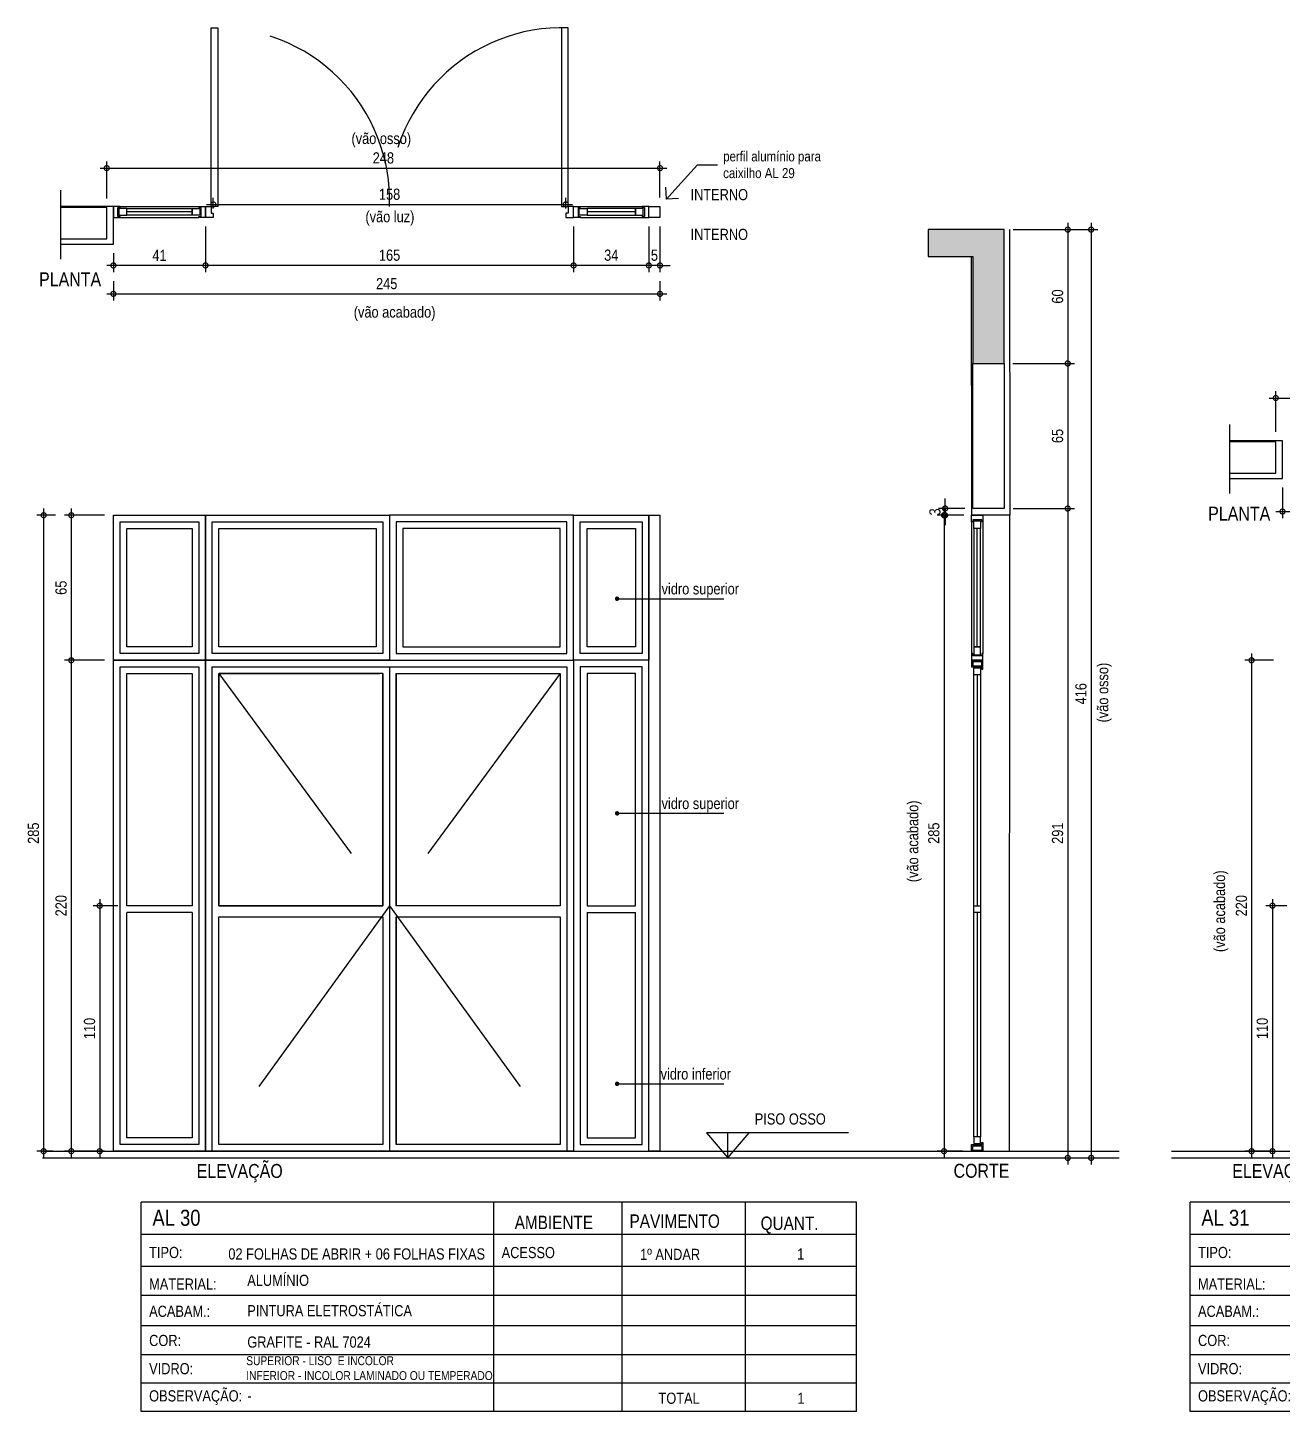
# Model space of a CAD drawing. Header units: metres. Extents: x 0 to 48.6, y -20.8 to 5.5.
# Drawn here: x 26.99 to 32.61, y -13.7 to -7.5 of the extents above; entities that cross this region are included whole.
import ezdxf
from ezdxf import colors
from ezdxf.entities.mleader import LeaderData, LeaderLine
from ezdxf.math import Vec2, Vec3

# ---------------------------------------------------------------- set-up
doc = ezdxf.new("R2010")
doc.units = ezdxf.units.M
doc.linetypes.add('DASHEDX2', pattern=[1.5, 1, -0.5])
for name, color, linetype in [('AR-CAIXILHO', 1, 'Continuous'), ('ARQ-ALV ACAB', 4, 'Continuous'), ('ARQ-ALV OSSO', 5, 'Continuous'), ('ARQ-AUX', 7, 'Continuous'), ('ARQ-AUX1', 1, 'Continuous'), ('ARQ-AUX2', 2, 'Continuous'), ('ARQ-CAX', 1, 'Continuous'), ('ARQ-CAX @ 1', 1, 'Continuous'), ('ARQ-DIM', 2, 'Continuous'), ('ARQ-ENCH', 1, 'Continuous'), ('ARQ-PRJ', 7, 'DASHEDX2'), ('ARQ-SIM', 1, 'Continuous'), ('ARQ-TXT', 2, 'Continuous'), ('ARQ-TXT01', 2, 'Continuous'), ('ES-CORTE', 2, 'Continuous')]:
    doc.layers.add(name, color=color, linetype=linetype)
doc.styles.add('Adesa', font='ARIALN.TTF')
doc.styles.add('ROMANS', font='romans', dxfattribs={"height": 0.2})
doc.dimstyles.new('1-25ARQ', dxfattribs={"dimscale": 0.25, "dimtxt": 0.2, "dimasz": 0.08, "dimexe": 0.16, "dimexo": 0.1, "dimgap": 0.1, "dimtad": 1, "dimzin": 4, "dimdsep": 46, "dimtxsty": 'ROMANS', "dimblk": 'DOT', "dimcen": 0.1, "dimclrd": 1, "dimclre": 1, "dimclrt": 3, "dimadec": 0, "dimazin": 0, "dimtfac": 1, "dimtix": 1, "dimtmove": 2, "dimatfit": 3, "dimldrblk": 'DOT', "dimfxl": 1, "dimtolj": 1, "dimtzin": 4, "dimlwd": -1, "dimlwe": -1, "dimarcsym": 0})
doc.dimstyles.new('ADESA 1-0025', dxfattribs={"dimtxt": 0.05, "dimasz": 0.045, "dimexe": 0.03, "dimexo": 0.04, "dimgap": 0.02, "dimtad": 1, "dimtoh": 1, "dimdec": 0, "dimlfac": 100, "dimzin": 4, "dimtxsty": 'Adesa', "dimblk": 'DOTSMALL', "dimcen": 1, "dimdle": 0.03, "dimclrd": 1, "dimclre": 1, "dimclrt": 256, "dimazin": 1, "dimtm": 1e-09, "dimtfac": 1, "dimtdec": 0, "dimtix": 1, "dimtmove": 2, "dimatfit": 0, "dimldrblk": 'DOTSMALL', "dimfxl": 0.8, "dimtvp": 2, "dimtolj": 1, "dimtzin": 0, "dimarcsym": 0})

# ---------------------------------------------------------------- blocks, each defined once
blk = doc.blocks.new('_DotSmall')
at = {"color": 0, "linetype": 'ByBlock', "const_width": 0.5}
blk.add_lwpolyline([(-0.0625, 0, 1), (0.0625, 0, 1)], format="xyb", close=True, dxfattribs=at)
blk = doc.blocks.new('*D468')
at = {"layer": 'ARQ-DIM', "color": 1, "lineweight": -2, "transparency": 16777216}
for p, q in [((31.4036, -8.4036), (31.6788, -8.4036)), ((31.6488, -8.3736), (31.6488, -9.0336)), ((31.403, -9.0036), (31.6788, -9.0036))]:
    blk.add_line(p, q, dxfattribs=at)
at = {"layer": 'ARQ-DIM', "color": 1, "lineweight": -2, "transparency": 16777216, "xscale": 0.045, "yscale": 0.045, "zscale": 0.045}
for p, rotation in [((31.6488, -8.4036), 90), ((31.6488, -9.0036), 270)]:
    blk.add_blockref('_DotSmall', p, dxfattribs=dict(at, rotation=rotation))
at = {"layer": 'ARQ-DIM', "transparency": 16777216, "insert": (31.6032, -8.7036), "char_height": 0.05, "attachment_point": 5, "rotation": 90, "style": 'Adesa'}
blk.add_mtext('\\A1;60', dxfattribs=at)
blk = doc.blocks.new('*D469')
at = {"layer": 'ARQ-DIM', "color": 1, "lineweight": -2, "transparency": 16777216}
for p, q in [((31.4037, -9.6536), (31.6788, -9.6536)), ((31.6488, -9.6236), (31.6488, -12.5936)), ((31.5309, -12.5636), (31.6788, -12.5636))]:
    blk.add_line(p, q, dxfattribs=at)
at = {"layer": 'ARQ-DIM', "color": 1, "lineweight": -2, "transparency": 16777216, "xscale": 0.045, "yscale": 0.045, "zscale": 0.045}
for p, rotation in [((31.6488, -9.6536), 90), ((31.6488, -12.5636), 270)]:
    blk.add_blockref('_DotSmall', p, dxfattribs=dict(at, rotation=rotation))
at = {"layer": 'ARQ-DIM', "transparency": 16777216, "insert": (31.6032, -11.1086), "char_height": 0.05, "attachment_point": 5, "rotation": 90, "style": 'Adesa'}
blk.add_mtext('\\A1;291', dxfattribs=at)
blk = doc.blocks.new('*D470')
at = {"layer": 'ARQ-DIM', "color": 1, "lineweight": -2, "transparency": 16777216}
for p, q in [((31.6809, -8.4036), (31.7836, -8.4036)), ((31.7536, -8.3736), (31.7536, -12.5936)), ((31.6448, -12.5636), (31.7836, -12.5636))]:
    blk.add_line(p, q, dxfattribs=at)
at = {"layer": 'ARQ-DIM', "color": 1, "lineweight": -2, "transparency": 16777216, "xscale": 0.045, "yscale": 0.045, "zscale": 0.045}
for p, rotation in [((31.7536, -8.4036), 90), ((31.7536, -12.5636), 270)]:
    blk.add_blockref('_DotSmall', p, dxfattribs=dict(at, rotation=rotation))
at = {"layer": 'ARQ-DIM', "transparency": 16777216, "insert": (31.708, -10.4836), "char_height": 0.05, "attachment_point": 5, "rotation": 90, "style": 'Adesa'}
blk.add_mtext('\\A1;416', dxfattribs=at)
blk = doc.blocks.new('*D471')
at = {"layer": 'ARQ-DIM', "color": 1, "lineweight": -2, "transparency": 16777216}
for p, q in [((31.0941, -9.6536), (31.0941, -12.5636)), ((31.178, -9.6836), (31.0641, -9.6836)), ((31.1774, -12.5336), (31.0641, -12.5336))]:
    blk.add_line(p, q, dxfattribs=at)
at = {"layer": 'ARQ-DIM', "color": 1, "lineweight": -2, "transparency": 16777216, "xscale": 0.045, "yscale": 0.045, "zscale": 0.045}
for p, rotation in [((31.0941, -9.6836), 90), ((31.0941, -12.5336), 270)]:
    blk.add_blockref('_DotSmall', p, dxfattribs=dict(at, rotation=rotation))
at = {"layer": 'ARQ-DIM', "transparency": 16777216, "insert": (31.0486, -11.1086), "char_height": 0.05, "attachment_point": 5, "rotation": 90, "style": 'Adesa'}
blk.add_mtext('\\A1;285', dxfattribs=at)
blk = doc.blocks.new('*D472')
at = {"layer": 'ARQ-DIM', "color": 1, "lineweight": -2, "transparency": 16777216}
for p, q in [((31.0991, -9.6536), (31.0991, -9.6086)), ((31.188, -9.6536), (31.0691, -9.6536)), ((31.0991, -9.6536), (31.0991, -9.6837)), ((31.183, -9.6837), (31.0691, -9.6837)), ((31.0991, -9.6837), (31.0991, -9.7287))]:
    blk.add_line(p, q, dxfattribs=at)
at = {"layer": 'ARQ-DIM', "color": 1, "lineweight": -2, "transparency": 16777216, "xscale": 0.045, "yscale": 0.045, "zscale": 0.045}
for p, rotation in [((31.0991, -9.6536), 270), ((31.0991, -9.6837), 90)]:
    blk.add_blockref('_DotSmall', p, dxfattribs=dict(at, rotation=rotation))
at = {"layer": 'ARQ-DIM', "transparency": 16777216, "insert": (31.0536, -9.6687), "char_height": 0.05, "attachment_point": 5, "rotation": 90, "style": 'Adesa'}
blk.add_mtext('\\A1;3', dxfattribs=at)
blk = doc.blocks.new('*D475')
at = {"layer": 'ARQ-DIM', "color": 1, "lineweight": -2, "transparency": 16777216}
for p, q in [((31.6488, -8.9736), (31.6488, -9.6836)), ((31.403, -9.0036), (31.6788, -9.0036)), ((31.4037, -9.6536), (31.6788, -9.6536))]:
    blk.add_line(p, q, dxfattribs=at)
at = {"layer": 'ARQ-DIM', "color": 1, "lineweight": -2, "transparency": 16777216, "xscale": 0.045, "yscale": 0.045, "zscale": 0.045}
for p, rotation in [((31.6488, -9.0036), 90), ((31.6488, -9.6536), 270)]:
    blk.add_blockref('_DotSmall', p, dxfattribs=dict(at, rotation=rotation))
at = {"layer": 'ARQ-DIM', "transparency": 16777216, "insert": (31.6032, -9.3286), "char_height": 0.05, "attachment_point": 5, "rotation": 90, "style": 'Adesa'}
blk.add_mtext('\\A1;65', dxfattribs=at)
blk = doc.blocks.new('*U446')
blk.add_line((0.795, 1.1), (0.06, 1.1, 0))
at = {"flags": 128}
for points in [[(0, 2.2), (1.65, 2.2), (1.65, 0), (0, 0), (0, 2.2)], [(0.06, 1.1), (0.06, 2.14), (0.7816, 2.14)], [(0.795, 2.14), (0.795, 1.1)], [(0.825, 2.17), (0.825, 0)], [(0.855, 2.14), (1.59, 2.14), (1.59, 1.1)], [(0.855, 2.14), (0.855, 1.1)], [(0.795, 0.03), (0.06, 0.03), (0.06, 1.05)], [(0.795, 1.05), (0.795, 0.03)], [(1.59, 1.05), (1.59, 0.03), (0.855, 0.03)], [(0.855, 1.05), (0.855, 0.03)]]:
    blk.add_lwpolyline(points, dxfattribs=at)
blk.add_lwpolyline([(0.03, 2.17), (1.62, 2.17), (1.62, 0), (0.03, 0)], close=True, dxfattribs=at)
at = {"lineweight": -2}
for points in [[(0.06, 1.1), (0.795, 1.1), (0.795, 2.14), (0.06, 2.14)], [(0.855, 2.14), (1.59, 2.14), (1.59, 1.1), (0.855, 1.1)], [(0.795, 0.03), (0.06, 0.03), (0.06, 1.05), (0.795, 1.05)], [(0.855, 1.05), (1.59, 1.05), (1.59, 0.03), (0.855, 0.03)]]:
    blk.add_lwpolyline(points, close=True, dxfattribs=at)
at = {"layer": 'ARQ-PRJ'}
for points in [[(0.06, 2.14), (0.8244, 1.1), (0.03, 0)], [(1.59, 2.14), (0.8244, 1.1), (1.62, 0)]]:
    blk.add_lwpolyline(points, dxfattribs=at)
blk = doc.blocks.new('*D473')
at = {"layer": 'ARQ-DIM', "color": 1, "lineweight": -2, "transparency": 16777216}
for p, q in [((27.3097, -11.4037), (27.3097, -12.5636)), ((27.3911, -11.4337), (27.2797, -11.4337)), ((27.3311, -12.5336), (27.2797, -12.5336))]:
    blk.add_line(p, q, dxfattribs=at)
at = {"layer": 'ARQ-DIM', "color": 1, "lineweight": -2, "transparency": 16777216, "xscale": 0.045, "yscale": 0.045, "zscale": 0.045}
for p, rotation in [((27.3097, -11.4337), 90), ((27.3097, -12.5336), 270)]:
    blk.add_blockref('_DotSmall', p, dxfattribs=dict(at, rotation=rotation))
at = {"layer": 'ARQ-DIM', "transparency": 16777216, "insert": (27.2642, -11.9837), "char_height": 0.05, "attachment_point": 5, "rotation": 90, "style": 'Adesa'}
blk.add_mtext('\\A1;110', dxfattribs=at)
blk = doc.blocks.new('*D474')
at = {"layer": 'ARQ-DIM', "color": 1, "lineweight": -2, "transparency": 16777216}
for p, q in [((27.3311, -10.3336), (27.1522, -10.3336)), ((27.1822, -10.3036), (27.1822, -12.5636)), ((27.3311, -12.5336), (27.1522, -12.5336))]:
    blk.add_line(p, q, dxfattribs=at)
at = {"layer": 'ARQ-DIM', "color": 1, "lineweight": -2, "transparency": 16777216, "xscale": 0.045, "yscale": 0.045, "zscale": 0.045}
for p, rotation in [((27.1822, -10.3336), 90), ((27.1822, -12.5336), 270)]:
    blk.add_blockref('_DotSmall', p, dxfattribs=dict(at, rotation=rotation))
at = {"layer": 'ARQ-DIM', "transparency": 16777216, "insert": (27.1366, -11.4336), "char_height": 0.05, "attachment_point": 5, "rotation": 90, "style": 'Adesa'}
blk.add_mtext('\\A1;220', dxfattribs=at)
blk = doc.blocks.new('*U445')
at = {"color": 7, "linetype": 'ByBlock', "ltscale": 0.5}
for p, q in [((-0.01, 2.1654), (-0.01, 0.0646)), ((-0.04, 0.0646), (-0.04, 1.07))]:
    blk.add_line(p, q, dxfattribs=at)
blk.add_lwpolyline([(-0.04, 1.1), (-0.04, 2.1354)], dxfattribs=at)
at = {"layer": 'AR-CAIXILHO'}
for p, q in [((-0.05, 2.1704, 0), (-0.005, 2.1704, 0)), ((-0.05, 2.1704, 0), (-0.005, 2.1704, 0)), ((-0.045, 2.195), (-0.005, 2.195)), ((-0.045, 2.195), (-0.045, 2.1754, 0)), ((-0.045, 2.1754, 0), (-0.005, 2.1754, 0)), ((-0.045, 2.1704, 0), (-0.005, 2.1704, 0)), ((-0.005, 2.1754, 0), (-0.005, 2.195)), ((-0.05, 0.0296, 0), (-0.005, 0.0296, 0)), ((-0.05, 0.0296, 0), (-0.005, 0.0296, 0)), ((-0.045, 0.0296, 0), (-0.005, 0.0296, 0)), ((-0.045, 0.005), (-0.045, 0.0246, 0)), ((-0.045, 0.0246, 0), (-0.005, 0.0246, 0)), ((-0.045, 0.005), (-0.005, 0.005)), ((-0.005, 0.0246, 0), (-0.005, 0.005))]:
    blk.add_line(p, q, dxfattribs=at)
for points in [[(0, 2.1604), (0, 2.2), (0, 2.2), (0, 2.2), (-0.05, 2.2), (-0.05, 2.2), (-0.05, 2.2), (-0.05, 2.1704), (-0.05, 2.1704), (-0.005, 2.1704), (-0.005, 2.1604), (0, 2.1604), (0, 2.1604), (0, 2.1604)], [(0, 0.0396), (0, 0), (0, 0), (0, 0), (-0.05, 0), (-0.05, 0), (-0.05, 0), (-0.05, 0.0296), (-0.05, 0.0296), (-0.005, 0.0296), (-0.005, 0.0396), (0, 0.0396), (0, 0.0396), (0, 0.0396)]]:
    blk.add_lwpolyline(points, dxfattribs=at)
at = {"layer": 'AR-CAIXILHO', "color": 1}
for points in [[(-0.04, 2.1654), (-0.01, 2.1654), (-0.01, 2.1354), (-0.04, 2.1354)], [(-0.04, 1.1), (-0.01, 1.1), (-0.01, 1.07), (-0.04, 1.07)], [(-0.04, 0.0346), (-0.01, 0.0346), (-0.01, 0.0646), (-0.04, 0.0646)]]:
    blk.add_lwpolyline(points, close=True, dxfattribs=at)
at = {"layer": 'ARQ-AUX'}
for points in [[(-0.025, 2.1354), (-0.025, 1.1)], [(-0.025, 1.07), (-0.025, 0.0646)]]:
    blk.add_lwpolyline(points, dxfattribs=at)
at = {"layer": 'ARQ-CAX'}
for points in [[(-0.04, 2.1654), (-0.01, 2.1654)], [(-0.04, 0.0346), (-0.01, 0.0346)]]:
    blk.add_lwpolyline(points, dxfattribs=at)
blk = doc.blocks.new('*U481')
at = {"layer": 'ARQ-CAX'}
for points in [[(0.4128, 0.045), (0, 0.045), (0, -2.155), (0.4128, -2.155)], [(0.3828, 0.015), (0.03, 0.015), (0.03, -2.125), (0.3828, -2.125)]]:
    blk.add_lwpolyline(points, close=True, dxfattribs=at)
for points in [[(0.3528, -1.055), (0.3528, -0.015), (0.06, -0.015), (0.06, -1.055)], [(0.06, -1.055), (0.3528, -1.055)], [(0.06, -1.085), (0.06, -2.095), (0.3528, -2.095), (0.3528, -1.085)], [(0.06, -1.085), (0.3528, -1.085)]]:
    blk.add_lwpolyline(points, dxfattribs=at)
blk = doc.blocks.new('_Dot')
at = {"color": 0, "linetype": 'ByBlock', "lineweight": -2}
blk.add_line((-0.5, 0), (-1, 0), dxfattribs=at)
at = {"color": 0, "linetype": 'ByBlock', "const_width": 0.5}
blk.add_lwpolyline([(-0.25, 0, 1), (0.25, 0, 1)], format="xyb", close=True, dxfattribs=at)
blk = doc.blocks.new('*D464')
at = {"layer": 'ARQ-DIM', "color": 1, "lineweight": -2, "transparency": 16777216}
for p, q in [((29.771, -8.3895), (29.771, -8.5942)), ((29.821, -8.3895), (29.821, -8.5942)), ((29.771, -8.5642), (29.726, -8.5642)), ((29.821, -8.5642), (29.771, -8.5642)), ((29.821, -8.5642), (29.866, -8.5642))]:
    blk.add_line(p, q, dxfattribs=at)
at = {"layer": 'ARQ-DIM', "color": 1, "lineweight": -2, "transparency": 16777216, "xscale": 0.045, "yscale": 0.045, "zscale": 0.045}
blk.add_blockref('_DotSmall', (29.771, -8.5642), dxfattribs=at)
at = {"layer": 'ARQ-DIM', "color": 1, "lineweight": -2, "transparency": 16777216, "xscale": 0.045, "yscale": 0.045, "zscale": 0.045, "rotation": 180}
blk.add_blockref('_DotSmall', (29.821, -8.5642), dxfattribs=at)
at = {"layer": 'ARQ-DIM', "transparency": 16777216, "insert": (29.796, -8.5187), "char_height": 0.05, "attachment_point": 5, "style": 'Adesa'}
blk.add_mtext('\\A1;5', dxfattribs=at)
blk = doc.blocks.new('*D465')
at = {"layer": 'ARQ-DIM', "color": 1, "lineweight": -2, "transparency": 16777216}
for p, q in [((29.4339, -8.3895), (29.4339, -8.5942)), ((29.771, -8.3895), (29.771, -8.5942)), ((29.801, -8.5642), (29.4039, -8.5642))]:
    blk.add_line(p, q, dxfattribs=at)
at = {"layer": 'ARQ-DIM', "color": 1, "lineweight": -2, "transparency": 16777216, "xscale": 0.045, "yscale": 0.045, "zscale": 0.045, "rotation": 180}
blk.add_blockref('_DotSmall', (29.4339, -8.5642), dxfattribs=at)
at = {"layer": 'ARQ-DIM', "color": 1, "lineweight": -2, "transparency": 16777216, "xscale": 0.045, "yscale": 0.045, "zscale": 0.045}
blk.add_blockref('_DotSmall', (29.771, -8.5642), dxfattribs=at)
at = {"layer": 'ARQ-DIM', "transparency": 16777216, "insert": (29.6025, -8.5186), "char_height": 0.05, "attachment_point": 5, "style": 'Adesa'}
blk.add_mtext('\\A1;34', dxfattribs=at)
blk = doc.blocks.new('*D466')
at = {"layer": 'ARQ-DIM', "color": 1, "lineweight": -2, "transparency": 16777216}
for p, q in [((27.7839, -8.3895), (27.7839, -8.5942)), ((29.4339, -8.3895), (29.4339, -8.5942)), ((29.4639, -8.5642), (27.7539, -8.5642))]:
    blk.add_line(p, q, dxfattribs=at)
at = {"layer": 'ARQ-DIM', "color": 1, "lineweight": -2, "transparency": 16777216, "xscale": 0.045, "yscale": 0.045, "zscale": 0.045, "rotation": 180}
blk.add_blockref('_DotSmall', (27.7839, -8.5642), dxfattribs=at)
at = {"layer": 'ARQ-DIM', "color": 1, "lineweight": -2, "transparency": 16777216, "xscale": 0.045, "yscale": 0.045, "zscale": 0.045}
blk.add_blockref('_DotSmall', (29.4339, -8.5642), dxfattribs=at)
at = {"layer": 'ARQ-DIM', "transparency": 16777216, "insert": (28.6089, -8.5186), "char_height": 0.05, "attachment_point": 5, "style": 'Adesa'}
blk.add_mtext('\\A1;165', dxfattribs=at)
blk = doc.blocks.new('*D476')
at = {"layer": 'ARQ-DIM', "color": 1, "lineweight": -2, "transparency": 16777216}
for p, q in [((27.7839, -8.3895), (27.7839, -8.5942)), ((27.3711, -8.5095), (27.3711, -8.5942)), ((27.8139, -8.5642), (27.3411, -8.5642))]:
    blk.add_line(p, q, dxfattribs=at)
at = {"layer": 'ARQ-DIM', "color": 1, "lineweight": -2, "transparency": 16777216, "xscale": 0.045, "yscale": 0.045, "zscale": 0.045, "rotation": 180}
blk.add_blockref('_DotSmall', (27.3711, -8.5642), dxfattribs=at)
at = {"layer": 'ARQ-DIM', "color": 1, "lineweight": -2, "transparency": 16777216, "xscale": 0.045, "yscale": 0.045, "zscale": 0.045}
blk.add_blockref('_DotSmall', (27.7839, -8.5642), dxfattribs=at)
at = {"layer": 'ARQ-DIM', "transparency": 16777216, "insert": (27.5775, -8.5191), "char_height": 0.05, "attachment_point": 5, "style": 'Adesa'}
blk.add_mtext('\\A1;41', dxfattribs=at)
blk = doc.blocks.new('*D467')
at = {"layer": 'ARQ-DIM', "color": 1, "lineweight": -2, "transparency": 16777216}
for p, q in [((27.3711, -8.6342), (27.3711, -8.7216)), ((29.821, -8.6342), (29.821, -8.7216)), ((27.3411, -8.6916), (29.851, -8.6916))]:
    blk.add_line(p, q, dxfattribs=at)
at = {"layer": 'ARQ-DIM', "color": 1, "lineweight": -2, "transparency": 16777216, "xscale": 0.045, "yscale": 0.045, "zscale": 0.045, "rotation": 180}
blk.add_blockref('_DotSmall', (27.3711, -8.6916), dxfattribs=at)
at = {"layer": 'ARQ-DIM', "color": 1, "lineweight": -2, "transparency": 16777216, "xscale": 0.045, "yscale": 0.045, "zscale": 0.045}
blk.add_blockref('_DotSmall', (29.821, -8.6916), dxfattribs=at)
at = {"layer": 'ARQ-DIM', "transparency": 16777216, "insert": (28.5961, -8.646), "char_height": 0.05, "attachment_point": 5, "style": 'Adesa'}
blk.add_mtext('\\A1;245', dxfattribs=at)
blk = doc.blocks.new('*D463')
at = {"layer": 'ARQ-DIM', "color": 1, "lineweight": -2, "transparency": 16777216}
for p, q in [((27.7889, -8.2909), (29.4289, -8.2909)), ((27.8189, -8.3095), (27.8189, -8.2609)), ((29.3989, -8.3095), (29.3989, -8.2609))]:
    blk.add_line(p, q, dxfattribs=at)
at = {"layer": 'ARQ-DIM', "color": 1, "lineweight": -2, "transparency": 16777216, "xscale": 0.045, "yscale": 0.045, "zscale": 0.045, "rotation": 180}
blk.add_blockref('_DotSmall', (27.8189, -8.2909), dxfattribs=at)
at = {"layer": 'ARQ-DIM', "color": 1, "lineweight": -2, "transparency": 16777216, "xscale": 0.045, "yscale": 0.045, "zscale": 0.045}
blk.add_blockref('_DotSmall', (29.3989, -8.2909), dxfattribs=at)
at = {"layer": 'ARQ-DIM', "transparency": 16777216, "insert": (28.6089, -8.2454), "char_height": 0.05, "attachment_point": 5, "style": 'Adesa'}
blk.add_mtext('\\A1;158', dxfattribs=at)
blk = doc.blocks.new('*D477')
at = {"layer": 'ARQ-DIM', "color": 1, "lineweight": -2, "transparency": 16777216}
for p, q in [((27.3411, -8.2645), (27.3411, -8.0981)), ((29.821, -8.2595), (29.821, -8.0981)), ((27.3111, -8.1281), (29.851, -8.1281))]:
    blk.add_line(p, q, dxfattribs=at)
at = {"layer": 'ARQ-DIM', "color": 1, "lineweight": -2, "transparency": 16777216, "xscale": 0.045, "yscale": 0.045, "zscale": 0.045, "rotation": 180}
blk.add_blockref('_DotSmall', (27.3411, -8.1281), dxfattribs=at)
at = {"layer": 'ARQ-DIM', "color": 1, "lineweight": -2, "transparency": 16777216, "xscale": 0.045, "yscale": 0.045, "zscale": 0.045}
blk.add_blockref('_DotSmall', (29.821, -8.1281), dxfattribs=at)
at = {"layer": 'ARQ-DIM', "transparency": 16777216, "insert": (28.5811, -8.0826), "char_height": 0.05, "attachment_point": 5, "style": 'Adesa'}
blk.add_mtext('\\A1;248', dxfattribs=at)
blk = doc.blocks.new('*U444')
at = {"layer": 'ARQ-CAX'}
for points in [[(0.3371, 0.045), (0, 0.045), (0, -2.155), (0.3371, -2.155)], [(0.3071, 0.015), (0.03, 0.015), (0.03, -2.125), (0.3071, -2.125)]]:
    blk.add_lwpolyline(points, close=True, dxfattribs=at)
for points in [[(0.2771, -1.055), (0.2771, -0.015), (0.06, -0.015), (0.06, -1.055)], [(0.06, -1.055), (0.2771, -1.055)], [(0.06, -1.085), (0.06, -2.095), (0.2771, -2.095), (0.2771, -1.085)], [(0.06, -1.085), (0.2771, -1.085)]]:
    blk.add_lwpolyline(points, dxfattribs=at)
blk = doc.blocks.new('_Open90')
at = {"color": 0, "linetype": 'ByBlock', "lineweight": -2}
for p, q in [((0, 0), (-1, 0)), ((-0.5, 0.5), (0, 0)), ((0, 0), (-0.5, -0.5))]:
    blk.add_line(p, q, dxfattribs=at)
blk = doc.blocks.new('*U462')
at = {"color": 0, "linetype": 'ByBlock', "ltscale": 0.5}
for points in [[(0.02, -0.045), (0.02, -0.045), (0.02, -0.045), (0.02, -0.045), (0.02, -0.045), (0.02, -0.045), (0.02, -0.045), (0.02, -0.045), (0.02, -0.045), (0.03, -0.045), (0.03, -0.05), (0, -0.05), (0, 0), (0.03, 0), (0.03, -0.005), (0.02, -0.005), (0.02, -0.045)], [(0.63, -0.045), (0.63, -0.045), (0.63, -0.045), (0.63, -0.045), (0.63, -0.045), (0.63, -0.045), (0.63, -0.045), (0.63, -0.045), (0.63, -0.045), (0.62, -0.045), (0.62, -0.05), (0.65, -0.05), (0.65, 0), (0.62, 0), (0.62, -0.005), (0.63, -0.005), (0.63, -0.045)], [(0.025, -0.01), (0.06, -0.01), (0.06, -0.04), (0.025, -0.04)], [(0.625, -0.01), (0.59, -0.01), (0.59, -0.04), (0.625, -0.04)]]:
    blk.add_lwpolyline(points, close=True, dxfattribs=at)
at = {"color": 8, "linetype": 'ByBlock', "ltscale": 0.5}
for points in [[(0.62, 0), (0.03, 0)], [(0.62, -0.05), (0.03, -0.05)]]:
    blk.add_lwpolyline(points, dxfattribs=at)
at = {"color": 7, "linetype": 'ByBlock', "ltscale": 0.5}
blk.add_lwpolyline([(0.59, -0.01), (0.59, -0.04), (0.06, -0.04), (0.06, -0.01)], close=True, dxfattribs=at)
blk.add_lwpolyline([(0.06, -0.025), (0.59, -0.025)], dxfattribs=at)
blk = doc.blocks.new('*D478')
at = {"layer": 'ARQ-DIM', "color": 1, "lineweight": -2, "transparency": 16777216}
for p, q in [((27.1822, -9.6536), (27.1822, -10.3636)), ((27.3311, -9.6836), (27.1522, -9.6836)), ((27.3311, -10.3336), (27.1522, -10.3336))]:
    blk.add_line(p, q, dxfattribs=at)
at = {"layer": 'ARQ-DIM', "color": 1, "lineweight": -2, "transparency": 16777216, "xscale": 0.045, "yscale": 0.045, "zscale": 0.045}
for p, rotation in [((27.1822, -9.6836), 90), ((27.1822, -10.3336), 270)]:
    blk.add_blockref('_DotSmall', p, dxfattribs=dict(at, rotation=rotation))
at = {"layer": 'ARQ-DIM', "transparency": 16777216, "insert": (27.1366, -10.0086), "char_height": 0.05, "attachment_point": 5, "rotation": 90, "style": 'Adesa'}
blk.add_mtext('\\A1;65', dxfattribs=at)
blk = doc.blocks.new('*D479')
at = {"layer": 'ARQ-DIM', "color": 1, "lineweight": -2, "transparency": 16777216}
for p, q in [((27.0584, -9.6536), (27.0584, -12.5636)), ((27.1122, -9.6836), (27.0284, -9.6836)), ((27.0999, -12.5336), (27.0284, -12.5336))]:
    blk.add_line(p, q, dxfattribs=at)
at = {"layer": 'ARQ-DIM', "color": 1, "lineweight": -2, "transparency": 16777216, "xscale": 0.045, "yscale": 0.045, "zscale": 0.045}
for p, rotation in [((27.0584, -9.6836), 90), ((27.0584, -12.5336), 270)]:
    blk.add_blockref('_DotSmall', p, dxfattribs=dict(at, rotation=rotation))
at = {"layer": 'ARQ-DIM', "transparency": 16777216, "insert": (27.0128, -11.1086), "char_height": 0.05, "attachment_point": 5, "rotation": 90, "style": 'Adesa'}
blk.add_mtext('\\A1;285', dxfattribs=at)
blk = doc.blocks.new('*U429')
for points in [[(0, -0.17), (0.025, -0.17), (0.025, -0.14), (0.035, -0.14), (0.035, -0.12), (0, -0.12), (0, -0.17)], [(1.65, -0.17), (1.625, -0.17), (1.625, -0.14), (1.615, -0.14), (1.615, -0.12), (1.65, -0.12), (1.65, -0.17)], [(0.025, -0.17), (0.025, -0.97), (0.055, -0.97), (0.055, -0.17)], [(1.625, -0.17), (1.625, -0.9702), (1.595, -0.9702), (1.595, -0.17)]]:
    blk.add_lwpolyline(points, close=True)
at = {"layer": 'ARQ-PRJ'}
for centre, start, end in [((0.0505, -0.1958), 268.11777, 1.90745), ((1.5995, -0.1958), 178.09255, 271.88223)]:
    blk.add_arc(centre, 0.775, start, end, dxfattribs=at)
blk = doc.blocks.new('*U480')
at = {"color": 0, "linetype": 'ByBlock', "ltscale": 0.5}
for points in [[(0.02, -0.045), (0.02, -0.045), (0.02, -0.045), (0.02, -0.045), (0.02, -0.045), (0.02, -0.045), (0.02, -0.045), (0.02, -0.045), (0.02, -0.045), (0.03, -0.045), (0.03, -0.05), (0, -0.05), (0, 0), (0.03, 0), (0.03, -0.005), (0.02, -0.005), (0.02, -0.045)], [(0.3928, -0.045), (0.3928, -0.045), (0.3928, -0.045), (0.3928, -0.045), (0.3928, -0.045), (0.3928, -0.045), (0.3928, -0.045), (0.3928, -0.045), (0.3928, -0.045), (0.3828, -0.045), (0.3828, -0.05), (0.4128, -0.05), (0.4128, 0), (0.3828, 0), (0.3828, -0.005), (0.3928, -0.005), (0.3928, -0.045)], [(0.025, -0.01), (0.06, -0.01), (0.06, -0.04), (0.025, -0.04)], [(0.3878, -0.01), (0.3528, -0.01), (0.3528, -0.04), (0.3878, -0.04)]]:
    blk.add_lwpolyline(points, close=True, dxfattribs=at)
at = {"color": 8, "linetype": 'ByBlock', "ltscale": 0.5}
for points in [[(0.3828, 0), (0.03, 0)], [(0.3828, -0.05), (0.03, -0.05)]]:
    blk.add_lwpolyline(points, dxfattribs=at)
at = {"color": 7, "linetype": 'ByBlock', "ltscale": 0.5}
blk.add_lwpolyline([(0.3528, -0.01), (0.3528, -0.04), (0.06, -0.04), (0.06, -0.01)], close=True, dxfattribs=at)
blk.add_lwpolyline([(0.06, -0.025), (0.3528, -0.025)], dxfattribs=at)
blk = doc.blocks.new('*U428')
at = {"color": 0, "linetype": 'ByBlock', "ltscale": 0.5}
for points in [[(0.02, -0.045), (0.02, -0.045), (0.02, -0.045), (0.02, -0.045), (0.02, -0.045), (0.02, -0.045), (0.02, -0.045), (0.02, -0.045), (0.02, -0.045), (0.03, -0.045), (0.03, -0.05), (0, -0.05), (0, 0), (0.03, 0), (0.03, -0.005), (0.02, -0.005), (0.02, -0.045)], [(0.3171, -0.045), (0.3171, -0.045), (0.3171, -0.045), (0.3171, -0.045), (0.3171, -0.045), (0.3171, -0.045), (0.3171, -0.045), (0.3171, -0.045), (0.3171, -0.045), (0.3071, -0.045), (0.3071, -0.05), (0.3371, -0.05), (0.3371, 0), (0.3071, 0), (0.3071, -0.005), (0.3171, -0.005), (0.3171, -0.045)], [(0.025, -0.01), (0.06, -0.01), (0.06, -0.04), (0.025, -0.04)], [(0.3121, -0.01), (0.2771, -0.01), (0.2771, -0.04), (0.3121, -0.04)]]:
    blk.add_lwpolyline(points, close=True, dxfattribs=at)
at = {"color": 8, "linetype": 'ByBlock', "ltscale": 0.5}
for points in [[(0.3071, 0), (0.03, 0)], [(0.3071, -0.05), (0.03, -0.05)]]:
    blk.add_lwpolyline(points, dxfattribs=at)
at = {"color": 7, "linetype": 'ByBlock', "ltscale": 0.5}
blk.add_lwpolyline([(0.2771, -0.01), (0.2771, -0.04), (0.06, -0.04), (0.06, -0.01)], close=True, dxfattribs=at)
blk.add_lwpolyline([(0.06, -0.025), (0.2771, -0.025)], dxfattribs=at)
blk = doc.blocks.new('*D487')
at = {"layer": 'ARQ-DIM', "color": 1, "lineweight": -2, "transparency": 16777216}
for p, q in [((32.6113, -9.5595), (32.6113, -9.697)), ((33.3813, -9.5595), (33.3813, -9.697)), ((32.5813, -9.667), (33.4113, -9.667))]:
    blk.add_line(p, q, dxfattribs=at)
at = {"layer": 'ARQ-DIM', "color": 1, "lineweight": -2, "transparency": 16777216, "xscale": 0.045, "yscale": 0.045, "zscale": 0.045, "rotation": 180}
blk.add_blockref('_DotSmall', (32.6113, -9.667), dxfattribs=at)
at = {"layer": 'ARQ-DIM', "color": 1, "lineweight": -2, "transparency": 16777216, "xscale": 0.045, "yscale": 0.045, "zscale": 0.045}
blk.add_blockref('_DotSmall', (33.3813, -9.667), dxfattribs=at)
at = {"layer": 'ARQ-DIM', "transparency": 16777216, "insert": (32.9963, -9.622), "char_height": 0.05, "attachment_point": 5, "style": 'Adesa'}
blk.add_mtext('\\A1;77', dxfattribs=at)
blk = doc.blocks.new('*D488')
at = {"layer": 'ARQ-DIM', "color": 1, "lineweight": -2, "transparency": 16777216}
for p, q in [((32.5513, -9.1583), (33.4413, -9.1583)), ((32.5813, -9.3095), (32.5813, -9.1283)), ((33.4113, -9.3145), (33.4113, -9.1283))]:
    blk.add_line(p, q, dxfattribs=at)
at = {"layer": 'ARQ-DIM', "color": 1, "lineweight": -2, "transparency": 16777216, "xscale": 0.045, "yscale": 0.045, "zscale": 0.045, "rotation": 180}
blk.add_blockref('_DotSmall', (32.5813, -9.1583), dxfattribs=at)
at = {"layer": 'ARQ-DIM', "color": 1, "lineweight": -2, "transparency": 16777216, "xscale": 0.045, "yscale": 0.045, "zscale": 0.045}
blk.add_blockref('_DotSmall', (33.4113, -9.1583), dxfattribs=at)
at = {"layer": 'ARQ-DIM', "transparency": 16777216, "insert": (32.9963, -9.1128), "char_height": 0.05, "attachment_point": 5, "style": 'Adesa'}
blk.add_mtext('\\A1;83', dxfattribs=at)
blk = doc.blocks.new('*D490')
at = {"layer": 'ARQ-DIM', "color": 1, "lineweight": -2, "transparency": 16777216}
for p, q in [((32.5713, -10.3336), (32.4428, -10.3336)), ((32.4728, -10.3036), (32.4728, -12.5636)), ((32.5713, -12.5336), (32.4428, -12.5336))]:
    blk.add_line(p, q, dxfattribs=at)
at = {"layer": 'ARQ-DIM', "color": 1, "lineweight": -2, "transparency": 16777216, "xscale": 0.045, "yscale": 0.045, "zscale": 0.045}
for p, rotation in [((32.4728, -10.3336), 90), ((32.4728, -12.5336), 270)]:
    blk.add_blockref('_DotSmall', p, dxfattribs=dict(at, rotation=rotation))
at = {"layer": 'ARQ-DIM', "transparency": 16777216, "insert": (32.4272, -11.4336), "char_height": 0.05, "attachment_point": 5, "rotation": 90, "style": 'Adesa'}
blk.add_mtext('\\A1;220', dxfattribs=at)
blk = doc.blocks.new('*D491')
at = {"layer": 'ARQ-DIM', "color": 1, "lineweight": -2, "transparency": 16777216}
for p, q in [((32.5664, -11.4036), (32.5664, -12.5636)), ((32.6313, -11.4336), (32.5364, -11.4336)), ((32.5713, -12.5336), (32.5364, -12.5336))]:
    blk.add_line(p, q, dxfattribs=at)
at = {"layer": 'ARQ-DIM', "color": 1, "lineweight": -2, "transparency": 16777216, "xscale": 0.045, "yscale": 0.045, "zscale": 0.045}
for p, rotation in [((32.5664, -11.4336), 90), ((32.5664, -12.5336), 270)]:
    blk.add_blockref('_DotSmall', p, dxfattribs=dict(at, rotation=rotation))
at = {"layer": 'ARQ-DIM', "transparency": 16777216, "insert": (32.5209, -11.9836), "char_height": 0.05, "attachment_point": 5, "rotation": 90, "style": 'Adesa'}
blk.add_mtext('\\A1;110', dxfattribs=at)
blk = doc.blocks.new('ALUMINIO')
h = blk.add_hatch(color=8)
h.dxf.hatch_style = 1
h.paths.add_polyline_path([(31.223, -9.0036), (31.363, -9.0036), (31.363, -8.4036), (31.023, -8.4036), (31.023, -8.5236), (31.223, -8.5236)])
at = {"color": 8}
blk.add_line((31.023, -8.4036), (31.023, -8.5236), dxfattribs=at)
at = {"layer": 'ARQ-ALV ACAB', "ltscale": 0.05}
for p, q in [((27.0526, -12.5336), (31.8791, -12.5336)), ((32.1135, -12.5336), (35.3626, -12.5336))]:
    blk.add_line(p, q, dxfattribs=at)
for points in [[(27.1365, -8.4695), (27.3711, -8.4695), (27.3711, -8.2995), (27.1354, -8.2995)], [(32.3767, -9.5195), (32.6113, -9.5195), (32.6113, -9.3495), (32.3756, -9.3495)]]:
    blk.add_lwpolyline(points, dxfattribs=at)
at = {"layer": 'ARQ-ALV ACAB'}
blk.add_lwpolyline([(31.388, -8.4036), (31.3887, -9.6836), (31.2187, -9.6836), (31.218, -8.5236)], dxfattribs=at)
at = {"layer": 'ARQ-ALV OSSO', "ltscale": 0.05}
for points in [[(27.1365, -8.4445), (27.3411, -8.4445), (27.3411, -8.3045), (27.1365, -8.3045)], [(32.3767, -9.4945), (32.5813, -9.4945), (32.5813, -9.3545), (32.3767, -9.3545)]]:
    blk.add_lwpolyline(points, dxfattribs=at)
at = {"layer": 'ARQ-ALV OSSO'}
blk.add_lwpolyline([(31.363, -9.0036), (31.3637, -9.6536), (31.2237, -9.6536), (31.223, -9.0036)], dxfattribs=at)
at = {"layer": 'ARQ-AUX'}
blk.add_lwpolyline([(31.388, -12.5336), (31.3887, -9.6836)], dxfattribs=at)
at = {"layer": 'ARQ-AUX1'}
blk.add_lwpolyline([(29.771, -9.6836), (29.821, -9.6836), (29.821, -12.5336), (29.771, -12.5336)], close=True, dxfattribs=at)
at = {"layer": 'ARQ-AUX2'}
blk.add_lwpolyline([(31.023, -8.5236), (31.223, -8.5236), (31.223, -9.0036), (31.363, -9.0036), (31.363, -8.4036), (31.023, -8.4036)], dxfattribs=at)
at = {"layer": 'ARQ-CAX'}
for points in [[(29.821, -8.3495), (29.771, -8.3495), (29.771, -8.2995), (29.821, -8.2995)], [(27.3711, -9.6836), (27.7839, -9.6836), (27.7839, -10.3336), (27.3711, -10.3336)], [(27.4011, -9.7136), (27.7539, -9.7136), (27.7539, -10.3036), (27.4011, -10.3036)], [(27.7839, -9.6836), (28.6089, -9.6836), (28.6089, -10.3336), (27.7839, -10.3336)], [(27.8139, -9.7136), (28.5789, -9.7136), (28.5789, -10.3036), (27.8139, -10.3036)], [(29.4339, -9.6836), (28.6089, -9.6836), (28.6089, -10.3336), (29.4339, -10.3336)], [(29.4039, -9.7136), (28.6389, -9.7136), (28.6389, -10.3036), (29.4039, -10.3036)], [(29.4339, -9.6836), (29.771, -9.6836), (29.771, -10.3336), (29.4339, -10.3336)], [(29.4639, -9.7136), (29.741, -9.7136), (29.741, -10.3036), (29.4639, -10.3036)], [(27.4311, -9.7436), (27.7239, -9.7436), (27.7239, -10.2736), (27.4311, -10.2736)], [(27.8439, -9.7436), (28.5489, -9.7436), (28.5489, -10.2736), (27.8439, -10.2736)], [(29.3739, -9.7436), (28.6689, -9.7436), (28.6689, -10.2736), (29.3739, -10.2736)], [(29.4939, -9.7436), (29.711, -9.7436), (29.711, -10.2736), (29.4939, -10.2736)]]:
    blk.add_lwpolyline(points, close=True, dxfattribs=at)
at = {"layer": 'ARQ-DIM'}
blk.add_lwpolyline([(30.6663, -12.4511), (30.0301, -12.4511), (30.125, -12.5636), (30.22, -12.4511), (30.0301, -12.4511), (30.125, -12.5636), (30.125, -12.4511)], dxfattribs=at)
at = {"layer": 'ARQ-ENCH', "ltscale": 0.01}
for p, q in [((27.1354, -8.5361), (27.1354, -8.227)), ((32.3756, -9.5861), (32.3756, -9.277)), ((30.7015, -12.7625), (27.4954, -12.7625)), ((27.4954, -13.6994), (27.4954, -12.7625)), ((29.0768, -13.6994), (29.0768, -12.7625)), ((29.0768, -13.6994), (29.0768, -12.7625)), ((29.6499, -12.7625), (29.6499, -13.6994)), ((30.2022, -12.7625), (30.2022, -13.6994)), ((30.7015, -13.6994), (30.7015, -12.7625)), ((35.4029, -12.7625), (32.1968, -12.7625)), ((32.1968, -13.6994), (32.1968, -12.7625)), ((30.7015, -12.9063), (27.4954, -12.9063)), ((35.4029, -12.9063), (32.1968, -12.9063)), ((30.7015, -13.0502), (27.4954, -13.0502)), ((35.4029, -13.0502), (32.1968, -13.0502)), ((30.7015, -13.1809), (27.4954, -13.1809)), ((35.4029, -13.1809), (32.1968, -13.1809)), ((30.7015, -13.316), (27.4954, -13.316)), ((35.4029, -13.316), (32.1968, -13.316)), ((30.7015, -13.4467), (27.4954, -13.4467)), ((35.4029, -13.4467), (32.1968, -13.4467)), ((30.7015, -13.573), (27.4954, -13.573)), ((35.4029, -13.573), (32.1968, -13.573)), ((30.7015, -13.6994), (27.4954, -13.6994)), ((35.4029, -13.6994), (32.1968, -13.6994))]:
    blk.add_line(p, q, dxfattribs=at)
at = {"layer": 'ES-CORTE'}
for p, q in [((27.0526, -12.5636), (31.8791, -12.5636)), ((32.1135, -12.5636), (35.3626, -12.5636))]:
    blk.add_line(p, q, dxfattribs=at)
at = {"xscale": -1}
blk.add_blockref('*U481', (27.7839, -10.3786), dxfattribs=at)
blk.add_blockref('*U444', (29.4339, -10.3786))
at = {"layer": 'ARQ-CAX'}
blk.add_blockref('*U446', (27.7839, -12.5336), dxfattribs=at)
at = {"layer": 'ARQ-CAX @ 1', "rotation": 180}
for name, p in [('*U429', (29.4339, -8.4695)), ('*U480', (27.7839, -8.3495))]:
    blk.add_blockref(name, p, dxfattribs=at)
at = {"layer": 'ARQ-CAX @ 1', "xscale": -1}
blk.add_blockref('*U428', (29.771, -8.2995), dxfattribs=at)
at = {"layer": 'ARQ-CAX @ 1', "xscale": -1, "rotation": 270}
blk.add_blockref('*U462', (31.268, -10.3336), dxfattribs=at)
at = {"layer": 'ARQ-DIM'}
blk.add_blockref('*U445', (31.268, -12.5336), dxfattribs=at)
at = {"layer": 'ARQ-TXT', "attachment_point": 1, "style": 'Adesa'}
for s, insert, char_height, width in [('(vão osso)', (28.4381, -7.9702), 0.05, 0.551174), ('(vão luz)', (28.5006, -8.3207), 0.05, 0.551174), ('PLANTA', (27.0378, -8.5952), 0.0625, 0.551174), ('(vão acabado)', (28.4484, -8.748), 0.05, 0.551174), ('PLANTA', (32.2781, -9.6452), 0.0625, 0.551174), ('vidro superior', (29.8281, -9.9885), 0.05, 0.551174), ('vidro superior', (29.8281, -10.9504), 0.05, 0.551174), ('vidro inferior', (29.8238, -12.1626), 0.05, 0.551174), ('PISO OSSO', (30.2458, -12.3641), 0.05, 0.88), ('ELEVAÇÃO', (27.7442, -12.5909), 0.0625, 0.551174), ('ELEVAÇÃO', (32.3859, -12.5909), 0.0625, 0.551174), ('CORTE', (31.1368, -12.5901), 0.0625, 0.551174)]:
    blk.add_mtext(s, dxfattribs=dict(at, insert=insert, char_height=char_height, width=width))
at = {"layer": 'ARQ-TXT', "ltscale": 0.01, "style": 'Adesa'}
for s, insert, char_height, width, attachment_point in [('INTERNO', (29.9579, -8.2218), 0.05, 0.686828, 1), ('INTERNO', (29.9579, -8.4001), 0.05, 0.686828, 1), ('AL 30', (27.546, -12.796), 0.072, 0.605305, 1), ('AMBIENTE', (29.3454, -12.8228), 0.06, 0.467927, 2), ('PAVIMENTO', (29.6846, -12.8475), 0.06, 0.336611, 4), ('QUANT.', (30.4019, -12.8265), 0.06, 0.39922, 2), ('AL 31', (32.2475, -12.796), 0.072, 0.605305, 1), ('TIPO:', (27.5313, -12.9625), 0.05, 0.166457, 1), ('02 FOLHAS DE ABRIR + 06 FOLHAS FIXAS', (27.8862, -12.9691), 0.05, 1.221162, 1), ('ACESSO', (29.1114, -12.9882), 0.05, 0.467927, 4), ('1º ANDAR', (29.7318, -12.9961), 0.05, 0.55993, 4), ('1', (30.4519, -12.9941), 0.05, 0.49922, 5), ('TIPO:', (32.2327, -12.9625), 0.05, 0.166457, 1), ('ALUMÍNIO', (27.9711, -13.0873), 0.05, 1.067594, 1), ('MATERIAL:', (27.5313, -13.1041), 0.05, 0.336303, 1), ('MATERIAL:', (32.2327, -13.1041), 0.05, 0.336303, 1), ('ACABAM.:', (27.5313, -13.226), 0.05, 0.336303, 1), ('PINTURA ELETROSTÁTICA', (27.9711, -13.2233), 0.05, 1.067594, 1), ('ACABAM.:', (32.2327, -13.226), 0.05, 0.336303, 1), ('COR:', (27.5313, -13.3567), 0.05, 0.336303, 1), ('GRAFITE - RAL 7024', (27.9711, -13.3639), 0.05, 1.067594, 1), ('COR:', (32.2327, -13.3567), 0.05, 0.336303, 1), ('VIDRO:', (27.5313, -13.4831), 0.05, 0.336303, 1), ('VIDRO:', (32.2327, -13.4831), 0.05, 0.336303, 1), ('OBSERVAÇÃO:', (27.5313, -13.605), 0.05, 0.336303, 1), ('-', (27.9711, -13.6043), 0.05, 1.067594, 1), ('TOTAL', (29.9067, -13.6157), 0.05, 0.410919, 2), ('1', (30.4531, -13.6157), 0.05, 0.39922, 2), ('OBSERVAÇÃO:', (32.2327, -13.605), 0.05, 0.336303, 1)]:
    blk.add_mtext(s, dxfattribs=dict(at, insert=insert, char_height=char_height, width=width, attachment_point=attachment_point))
at = {"layer": 'ARQ-TXT', "ltscale": 0.01, "char_height": 0.05, "width": 0.88, "attachment_point": 1, "rotation": 90, "style": 'Adesa'}
for s, insert in [('{\\fArial Narrow|b0|i0|c0|p34;(vão osso)}', (31.7803, -10.6122)), ('{\\fArial Narrow|b0|i0|c0|p34;(vão acabado)}', (30.9289, -11.3281)), ('(vão acabado)', (32.3039, -11.6413))]:
    blk.add_mtext(s, dxfattribs=dict(at, insert=insert))
at = {"layer": 'ARQ-TXT01', "ltscale": 0.01, "insert": (27.9664, -13.4525), "char_height": 0.04, "width": 1.551568, "attachment_point": 1, "style": 'Adesa'}
blk.add_mtext('{\\fArial Narrow|b0|i0|c0|p34;SUPERIOR - LISO  E INCOLOR \\PINFERIOR - INCOLOR LAMINADO OU TEMPERADO}', dxfattribs=at)
at = {"layer": 'ARQ-DIM'}
for base, p1, p2, picture, middle in [((29.821, -8.1281), (27.3411, -8.3045), (29.821, -8.2995), '*D477', (28.5811, -8.0826)), ((29.3989, -8.2909), (27.8189, -8.3495), (29.3989, -8.3495), '*D463', (28.6089, -8.2454)), ((27.3711, -8.5642), (27.7839, -8.3495), (27.3711, -8.4695), '*D476', (27.5775, -8.5191)), ((27.7839, -8.5642), (29.4339, -8.3495), (27.7839, -8.3495), '*D466', (28.6089, -8.5186)), ((29.4339, -8.5642), (29.771, -8.3495), (29.4339, -8.3495), '*D465', (29.6025, -8.5186)), ((29.771, -8.5642), (29.821, -8.3495), (29.771, -8.3495), '*D464', (29.796, -8.5187)), ((29.821, -8.6916), (27.3711, -8.5942), (29.821, -8.5942), '*D467', (28.5961, -8.646)), ((33.4113, -9.1583), (32.5813, -9.3495), (33.4113, -9.3545), '*D488', (32.9963, -9.1128)), ((33.3813, -9.667), (32.6113, -9.5195), (33.3813, -9.5195), '*D487', (32.9963, -9.622))]:
    dim = blk.add_linear_dim(base=base, p1=p1, p2=p2, dimstyle='ADESA 1-0025', dxfattribs=at)
    dim.commit()
    dim.dimension.update_dxf_attribs({"geometry": picture, "text_midpoint": middle})
for base, p1, p2, picture, middle in [((31.6488, -9.0036), (31.3636, -8.4036), (31.363, -9.0036), '*D468', (31.6032, -8.7036)), ((31.7536, -12.5636), (31.6409, -8.4036), (31.6048, -12.5636), '*D470', (31.708, -10.4836)), ((31.6488, -9.6536), (31.363, -9.0036), (31.3637, -9.6536), '*D475', (31.6032, -9.3286)), ((31.0991, -9.6837), (31.228, -9.6536), (31.223, -9.6837), '*D472', (31.0536, -9.6687)), ((27.0584, -12.5336), (27.1522, -9.6836), (27.1399, -12.5336), '*D479', (27.0128, -11.1086)), ((27.1822, -10.3336), (27.3711, -9.6836), (27.3711, -10.3336), '*D478', (27.1366, -10.0086)), ((31.0941, -12.5336), (31.218, -9.6836), (31.2174, -12.5336), '*D471', (31.0486, -11.1086)), ((31.6488, -12.5636), (31.3637, -9.6536), (31.4909, -12.5636), '*D469', (31.6032, -11.1086)), ((27.1822, -12.5336), (27.3711, -10.3336), (27.3711, -12.5336), '*D474', (27.1366, -11.4336)), ((32.4728, -12.5336), (32.6113, -10.3336), (32.6113, -12.5336), '*D490', (32.4272, -11.4336)), ((27.3097, -12.5336), (27.4311, -11.4337), (27.3711, -12.5336), '*D473', (27.2642, -11.9837)), ((32.5664, -12.5336), (32.6713, -11.4336), (32.6113, -12.5336), '*D491', (32.5209, -11.9836))]:
    dim = blk.add_linear_dim(base=base, p1=p1, p2=p2, angle=90, dimstyle='ADESA 1-0025', dxfattribs=at)
    dim.commit()
    dim.dimension.update_dxf_attribs({"geometry": picture, "text_midpoint": middle})
at = {"layer": 'ARQ-SIM', "ltscale": 2}
for points in [[(29.6287, -10.0577), (30.1072, -10.0577)], [(29.6287, -11.0195), (30.1072, -11.0195)], [(29.6287, -12.2317), (30.1072, -12.2317)]]:
    blk.add_leader(points, dimstyle='1-25ARQ', override={"dimgap": 0.1, "dimtad": 0}, dxfattribs=at)
at = {"layer": 'ARQ-SIM'}
ml = blk.add_multileader_mtext('Standard', dxfattribs=at)
ml.set_content('perfil alumínio para \\Pcaixilho AL 29', color=2, style='Adesa')
ml.set_leader_properties(color=256)
ml.set_arrow_properties(name='OPEN90')
ml.build(insert=Vec2(0, 0))
ml.multileader.update_dxf_attribs({"text_left_attachment_type": 2, "text_right_attachment_type": 2, "dogleg_length": 0.2, "arrow_head_size": 0.075})
ctx = ml.context
ctx.base_point, ctx.char_height, ctx.arrow_head_size, ctx.landing_gap_size, ctx.plane_origin = Vec3(30.0792, -8.1137), 0.045, 0.075, 0.025, Vec3(30.7571, -8.2667)
ctx.left_attachment, ctx.right_attachment = 2, 2
notes = []
notes.append((ctx, [(1, (1, 1, 0), (29.9888, -8.1137), (1, 0), 0.0905, [(0, [(29.8505, -8.2667)], 0, [])])]))
ctx.mtext.insert, ctx.mtext.flow_direction = Vec3(30.1042, -8.0529), 5
for ctx, leaders in notes:
    for number, flags, end, landing, length, lines in leaders:
        leader = LeaderData()
        leader.index, (leader.has_last_leader_line, leader.has_dogleg_vector, leader.attachment_direction) = number, flags
        leader.last_leader_point, leader.dogleg_vector, leader.dogleg_length = Vec3(end), Vec3(landing), length
        for number, points, colour, breaks in lines:
            line = LeaderLine()
            line.index, line.vertices, line.color, line.breaks = number, Vec3.list(points), colors.encode_raw_color(colour), breaks
            leader.lines.append(line)
        ctx.leaders.append(leader)

msp = doc.modelspace()

# ---------------------------------------------------------------- block references
msp.add_blockref('ALUMINIO', (0, 0))

doc.saveas('drawing.dxf')
